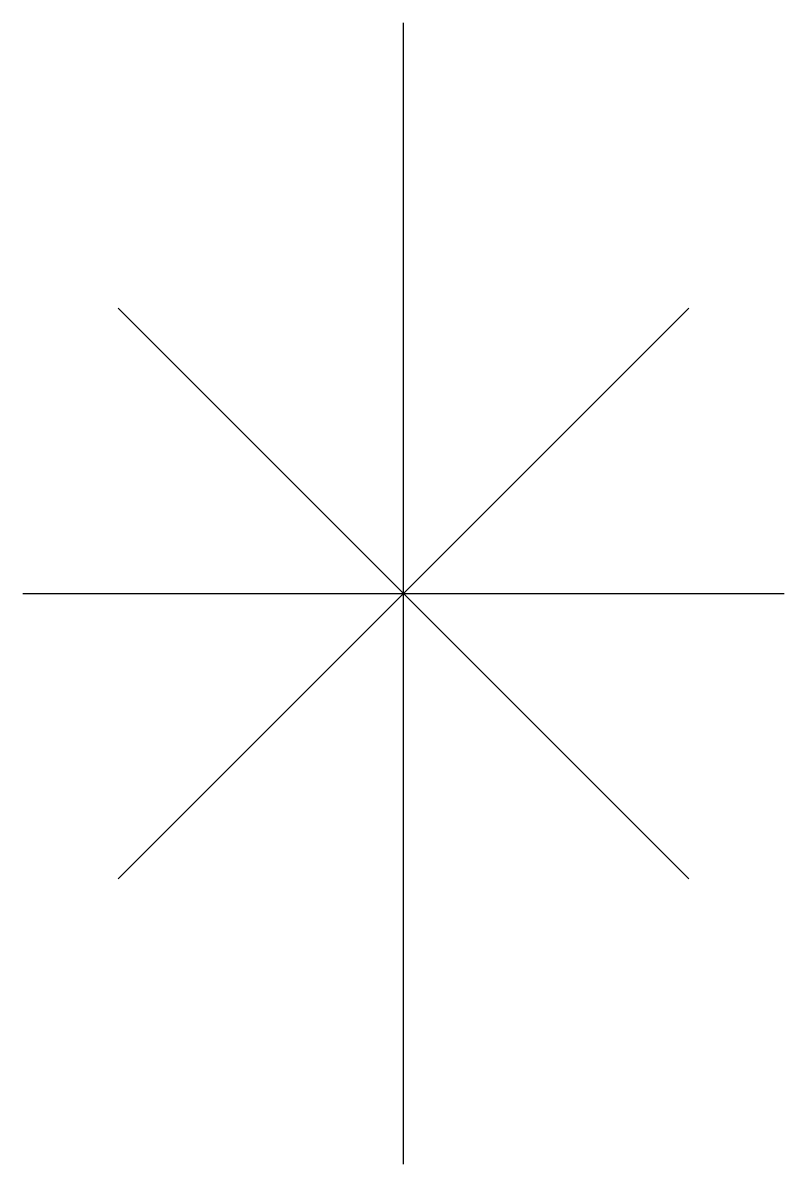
# Model space of a CAD drawing. Extents: x 260.5 to 264.5, y 146 to 152.
import ezdxf

# ---------------------------------------------------------------- set-up
doc = ezdxf.new("R2010")
doc.units = 0
doc.header["$MEASUREMENT"] = 0

msp = doc.modelspace()

# ---------------------------------------------------------------- linework, layer by layer
for p, q in [((262.5, 146), (262.5, 152)), ((264, 147.5), (261, 150.5)), ((261, 147.5), (264, 150.5))]:
    msp.add_line(p, q)
at = {"lineweight": -3}
for p in [(260.5, 149), (264.5, 149)]:
    msp.add_line(p, (264.5, 149), dxfattribs=at)

doc.saveas('drawing.dxf')
